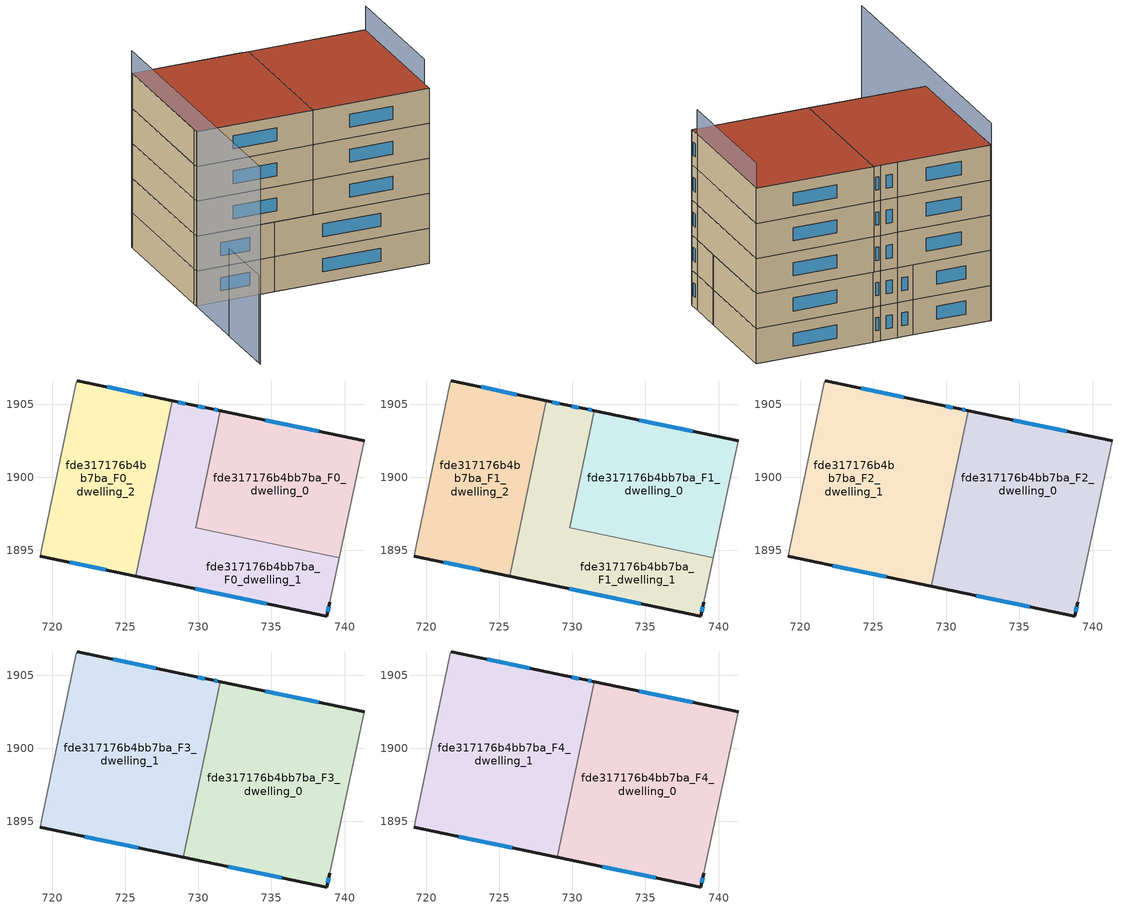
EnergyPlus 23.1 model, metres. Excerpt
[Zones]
fde317176b4bb7ba_F0_dwelling_0
 floor ground (EU_floor_Construction): 741.32,1902.49 739.62,1894.49 729.83,1896.55 731.51,1904.55 z0
 wall outside (EU_wall_Construction): 741.32,1902.49 731.51,1904.55 z0:3
 wall adiabatic (EU_wall_Construction): 739.62,1894.49 741.32,1902.49 z0:3
 wall to fde317176b4bb7ba_F0_dwelling_1 (EU_wall_Construction): 731.51,1904.55 729.83,1896.55 739.62,1894.49 z0:3
 window (EU_Window_Construction): 738.25,1903.14 734.58,1903.9 z0.94:2.06
fde317176b4bb7ba_F0_dwelling_1
 floor ground (EU_floor_Construction): 731.51,1904.55 729.83,1896.55 739.62,1894.49 738.97,1891.47 738.77,1890.49 725.71,1893.24 728.23,1905.22 729.52,1904.95 730.88,1904.68 z0
 wall outside (EU_wall_Construction): 731.51,1904.55 730.88,1904.68 729.52,1904.95 728.23,1905.22 / 725.71,1893.24 738.77,1890.49 738.97,1891.47 z0:3
 wall adiabatic (EU_wall_Construction): 738.97,1891.47 739.62,1894.49 z0:3
 wall to fde317176b4bb7ba_F0_dwelling_2 (EU_wall_Construction): 728.23,1905.22 725.71,1893.24 z0:3
 window (EU_Window_Construction): 731.31,1904.59 731.08,1904.64 / 738.83,1890.8 738.91,1891.16 / 729.8,1892.38 734.68,1891.35 / 729.11,1905.04 728.63,1905.14 / 730.46,1904.76 729.94,1904.87 z0.94:2.06
fde317176b4bb7ba_F0_dwelling_2
 floor ground (EU_floor_Construction): 728.23,1905.22 725.71,1893.24 719.18,1894.61 719.29,1895.13 721.66,1906.49 721.71,1906.48 721.74,1906.61 z0
 wall outside (EU_wall_Construction): 728.23,1905.22 721.74,1906.61 / 719.18,1894.61 725.71,1893.24 z0:3
 wall adiabatic (EU_wall_Construction): 721.74,1906.61 721.71,1906.48 721.66,1906.49 719.29,1895.13 719.18,1894.61 z0:3
 window (EU_Window_Construction): 726.2,1905.66 723.77,1906.17 / 721.23,1894.18 723.66,1893.67 z0.94:2.06
fde317176b4bb7ba_F1_dwelling_0
 floor to fde317176b4bb7ba_F0_dwelling_0 (EU_floor_Construction): 741.32,1902.49 739.62,1894.49 729.83,1896.55 731.51,1904.55 z3
 wall outside (EU_wall_Construction): 741.32,1902.49 731.51,1904.55 z3:6
 wall adiabatic (EU_wall_Construction): 739.62,1894.49 741.32,1902.49 z3:6
 wall to fde317176b4bb7ba_F1_dwelling_1 (EU_wall_Construction): 731.51,1904.55 729.83,1896.55 739.62,1894.49 z3:6
 window (EU_Window_Construction): 738.25,1903.14 734.58,1903.9 z3.94:5.06
fde317176b4bb7ba_F1_dwelling_1
 floor to fde317176b4bb7ba_F0_dwelling_1 (EU_floor_Construction): 731.51,1904.55 729.83,1896.55 739.62,1894.49 738.97,1891.47 738.77,1890.49 725.71,1893.24 728.23,1905.22 729.52,1904.95 730.88,1904.68 z3
 wall outside (EU_wall_Construction): 731.51,1904.55 730.88,1904.68 729.52,1904.95 728.23,1905.22 / 725.71,1893.24 738.77,1890.49 738.97,1891.47 z3:6
 wall adiabatic (EU_wall_Construction): 738.97,1891.47 739.62,1894.49 z3:6
 wall to fde317176b4bb7ba_F1_dwelling_2 (EU_wall_Construction): 728.23,1905.22 725.71,1893.24 z3:6
 window (EU_Window_Construction): 731.31,1904.59 731.08,1904.64 / 738.83,1890.8 738.91,1891.16 / 729.8,1892.38 734.68,1891.35 / 729.11,1905.04 728.63,1905.14 / 730.46,1904.76 729.94,1904.87 z3.94:5.06
fde317176b4bb7ba_F1_dwelling_2
 floor to fde317176b4bb7ba_F0_dwelling_2 (EU_floor_Construction): 728.23,1905.22 725.71,1893.24 719.18,1894.61 719.29,1895.13 721.66,1906.49 721.71,1906.48 721.74,1906.61 z3
 wall outside (EU_wall_Construction): 728.23,1905.22 721.74,1906.61 / 719.18,1894.61 725.71,1893.24 z3:6
 wall adiabatic (EU_wall_Construction): 721.74,1906.61 721.71,1906.48 721.66,1906.49 719.29,1895.13 719.18,1894.61 z3:6
 window (EU_Window_Construction): 726.2,1905.66 723.77,1906.17 / 721.23,1894.18 723.66,1893.67 z3.94:5.06
fde317176b4bb7ba_F2_dwelling_0
 floor to fde317176b4bb7ba_F1_dwelling_0 (EU_floor_Construction): 741.32,1902.49 739.62,1894.49 729.83,1896.55 731.51,1904.55 z6
 floor to fde317176b4bb7ba_F1_dwelling_1 (EU_floor_Construction): 731.5,1904.55 729.83,1896.55 739.62,1894.49 738.97,1891.47 738.77,1890.49 728.98,1892.55 z6
 wall outside (EU_wall_Construction): 728.98,1892.55 738.77,1890.49 738.97,1891.47 / 741.32,1902.49 731.5,1904.55 z6:9
 wall adiabatic (EU_wall_Construction): 738.97,1891.47 741.32,1902.49 z6:9
 wall to fde317176b4bb7ba_F2_dwelling_1 (EU_wall_Construction): 731.5,1904.55 728.98,1892.55 z6:9
 window (EU_Window_Construction): 732.05,1891.91 735.7,1891.14 / 738.24,1903.14 734.58,1903.9 / 738.83,1890.8 738.91,1891.16 z6.94:8.06
fde317176b4bb7ba_F2_dwelling_1
 floor to fde317176b4bb7ba_F1_dwelling_1 (EU_floor_Construction): 731.5,1904.55 728.98,1892.55 725.71,1893.24 728.23,1905.22 729.52,1904.95 730.88,1904.68 z6
 floor to fde317176b4bb7ba_F1_dwelling_2 (EU_floor_Construction): 728.23,1905.22 725.71,1893.24 719.18,1894.61 719.29,1895.13 721.66,1906.49 721.71,1906.48 721.74,1906.61 z6
 wall outside (EU_wall_Construction): 731.5,1904.55 730.88,1904.68 729.52,1904.95 721.74,1906.61 / 719.18,1894.61 728.98,1892.55 z6:9
 wall adiabatic (EU_wall_Construction): 721.74,1906.61 721.71,1906.48 721.66,1906.49 719.29,1895.13 719.18,1894.61 z6:9
 window (EU_Window_Construction): 727.08,1905.47 724.18,1906.09 / 730.46,1904.76 729.94,1904.87 / 731.31,1904.59 731.08,1904.64 / 722.25,1893.97 725.91,1893.2 z6.94:8.06
fde317176b4bb7ba_F3_dwelling_0
 floor to fde317176b4bb7ba_F2_dwelling_0 (EU_floor_Construction): 741.32,1902.49 738.97,1891.47 738.77,1890.49 728.98,1892.55 731.5,1904.55 z9
 wall outside (EU_wall_Construction): 728.98,1892.55 738.77,1890.49 738.97,1891.47 / 741.32,1902.49 731.5,1904.55 z9:12
 wall adiabatic (EU_wall_Construction): 738.97,1891.47 741.32,1902.49 z9:12
 wall to fde317176b4bb7ba_F3_dwelling_1 (EU_wall_Construction): 731.5,1904.55 728.98,1892.55 z9:12
 window (EU_Window_Construction): 732.05,1891.91 735.7,1891.14 / 738.24,1903.14 734.58,1903.9 / 738.83,1890.8 738.91,1891.16 z9.94:11.06
fde317176b4bb7ba_F3_dwelling_1
 floor to fde317176b4bb7ba_F2_dwelling_1 (EU_floor_Construction): 730.88,1904.68 731.5,1904.55 728.98,1892.55 719.18,1894.61 719.29,1895.13 721.66,1906.49 721.71,1906.48 721.74,1906.61 729.52,1904.95 z9
 wall outside (EU_wall_Construction): 731.5,1904.55 730.88,1904.68 729.52,1904.95 721.74,1906.61 / 719.18,1894.61 728.98,1892.55 z9:12
 wall adiabatic (EU_wall_Construction): 721.74,1906.61 721.71,1906.48 721.66,1906.49 719.29,1895.13 719.18,1894.61 z9:12
 window (EU_Window_Construction): 727.08,1905.47 724.18,1906.09 / 730.46,1904.76 729.94,1904.87 / 731.31,1904.59 731.08,1904.64 / 722.25,1893.97 725.91,1893.2 z9.94:11.06
fde317176b4bb7ba_F4_dwelling_0
 floor to fde317176b4bb7ba_F3_dwelling_0 (EU_floor_Construction): 741.32,1902.49 738.97,1891.47 738.77,1890.49 728.98,1892.55 731.5,1904.55 z12
 wall outside (EU_wall_Construction): 728.98,1892.55 738.77,1890.49 738.97,1891.47 / 741.32,1902.49 731.5,1904.55 z12:15
 wall adiabatic (EU_wall_Construction): 738.97,1891.47 741.32,1902.49 z12:15
 wall to fde317176b4bb7ba_F4_dwelling_1 (EU_wall_Construction): 731.5,1904.55 728.98,1892.55 z12:15
 window (EU_Window_Construction): 732.05,1891.91 735.7,1891.14 / 738.24,1903.14 734.58,1903.9 / 738.83,1890.8 738.91,1891.16 z12.94:14.06
 roof outside (EU_roof_Construction): 738.97,1891.47 741.32,1902.49 731.5,1904.55 728.98,1892.55 738.77,1890.49 z15
fde317176b4bb7ba_F4_dwelling_1
 floor to fde317176b4bb7ba_F3_dwelling_1 (EU_floor_Construction): 730.88,1904.68 731.5,1904.55 728.98,1892.55 719.18,1894.61 719.29,1895.13 721.66,1906.49 721.71,1906.48 721.74,1906.61 729.52,1904.95 z12
 wall outside (EU_wall_Construction): 731.5,1904.55 730.88,1904.68 729.52,1904.95 721.74,1906.61 / 719.18,1894.61 728.98,1892.55 z12:15
 wall adiabatic (EU_wall_Construction): 721.74,1906.61 721.71,1906.48 721.66,1906.49 719.29,1895.13 719.18,1894.61 z12:15
 window (EU_Window_Construction): 727.08,1905.47 724.18,1906.09 / 730.46,1904.76 729.94,1904.87 / 731.31,1904.59 731.08,1904.64 / 722.25,1893.97 725.91,1893.2 z12.94:14.06
 roof outside (EU_roof_Construction): 728.98,1892.55 731.5,1904.55 730.88,1904.68 729.52,1904.95 721.74,1906.61 721.71,1906.48 721.66,1906.49 719.29,1895.13 719.18,1894.61 z15
shading: 717.9,1888.52 716.75,1883.07 z0:7.5; 721.7,1906.69 716.71,1882.77 z0:16.9; 738.97,1891.47 741.27,1902.38 z0:17.1
[Building]
EU S2 Campaign: North Axis=0; Terrain=City; Solar Distribution=FullExterior
[Site:Location]
Vienna: Latitude=48; Longitude=16.5; Time Zone=1; Elevation=183
[SizingPeriod:WeatherFileDays]
AnnualSizingPeriod: Begin Month=1; Begin Day of Month=1; End Month=12; End Day of Month=31; Day of Week for Start Day=Monday; Use Weather File Daylight Saving Period=No; Use Weather File Rain and Snow Indicators=No
[MATERIAL]
EU_InternalMass_Material: Roughness=MediumRough; Thickness=0.1; Conductivity=1; Density=1800; Specific Heat=900; Thermal Absorptance=0.9; Solar Absorptance=0.7; Visible Absorptance=0.7
[MATERIAL:NOMASS] Roughness=MediumRough; Thermal Absorptance=0.9; Solar Absorptance=0.7; Visible Absorptance=0.7
Name | Thermal Resistance
EU_wall_NoMass | 0.914258
EU_roof_NoMass | 0.954009
EU_floor_NoMass | 1.09711
[WINDOWMATERIAL:SIMPLEGLAZINGSYSTEM]
EU_Window_SimpleGlazing: UFactor=2.09642; Solar Heat Gain Coefficient=0.65; Visible Transmittance=0.65
[CONSTRUCTION]
EU_wall_Construction: EU_wall_NoMass
EU_roof_Construction: EU_roof_NoMass
EU_floor_Construction: EU_floor_NoMass
EU_Window_Construction: EU_Window_SimpleGlazing
EU_InternalMass_Construction: EU_InternalMass_Material
[ZONE] Type=1; Multiplier=1; Ceiling Height=autocalculate; Floor Area=autocalculate; Part of Total Floor Area=Yes
Name | Volume
fde317176b4bb7ba_F0_dwelling_0 | 245.606
fde317176b4bb7ba_F1_dwelling_0 | 245.605
fde317176b4bb7ba_F2_dwelling_0 | 368.342
fde317176b4bb7ba_F3_dwelling_0; fde317176b4bb7ba_F4_dwelling_0 | 368.385
fde317176b4bb7ba_F0_dwelling_1 | 245.595
fde317176b4bb7ba_F1_dwelling_1 | 245.596
fde317176b4bb7ba_F2_dwelling_1 | 368.41
fde317176b4bb7ba_F3_dwelling_1; fde317176b4bb7ba_F4_dwelling_1 | 368.424
fde317176b4bb7ba_F0_dwelling_2; fde317176b4bb7ba_F1_dwelling_2 | 245.604
[INTERNALMASS] Construction=EU_InternalMass_Construction
Name | Zone or ZoneList | Surface Area
fde317176b4bb7ba_F0_dwelling_0_EU_InternalMass | fde317176b4bb7ba_F0_dwelling_0 | 81.8686
fde317176b4bb7ba_F0_dwelling_1_EU_InternalMass | fde317176b4bb7ba_F0_dwelling_1 | 81.8653
fde317176b4bb7ba_F0_dwelling_2_EU_InternalMass | fde317176b4bb7ba_F0_dwelling_2 | 81.8658
fde317176b4bb7ba_F1_dwelling_0_EU_InternalMass | fde317176b4bb7ba_F1_dwelling_0 | 81.8686
fde317176b4bb7ba_F1_dwelling_1_EU_InternalMass | fde317176b4bb7ba_F1_dwelling_1 | 81.8653
fde317176b4bb7ba_F1_dwelling_2_EU_InternalMass | fde317176b4bb7ba_F1_dwelling_2 | 81.8658
fde317176b4bb7ba_F2_dwelling_0_EU_InternalMass | fde317176b4bb7ba_F2_dwelling_0 | 122.795
fde317176b4bb7ba_F2_dwelling_1_EU_InternalMass | fde317176b4bb7ba_F2_dwelling_1 | 122.808
fde317176b4bb7ba_F3_dwelling_0_EU_InternalMass | fde317176b4bb7ba_F3_dwelling_0 | 122.795
fde317176b4bb7ba_F3_dwelling_1_EU_InternalMass | fde317176b4bb7ba_F3_dwelling_1 | 122.808
fde317176b4bb7ba_F4_dwelling_0_EU_InternalMass | fde317176b4bb7ba_F4_dwelling_0 | 122.795
fde317176b4bb7ba_F4_dwelling_1_EU_InternalMass | fde317176b4bb7ba_F4_dwelling_1 | 122.808
[OTHEREQUIPMENT] Fuel Type=Electricity; Design Level Calculation Method=Watts/Area; Power per Zone Floor Area=1; Fraction Latent=0; Fraction Radiant=0; Fraction Lost=0; Carbon Dioxide Generation Rate=0; EndUse Subcategory=EU_Step8_InternalGains
Name | Zone or ZoneList or Space or SpaceList | Schedule
EU_Step8_InternalGain_fde317176b4bb7ba_F0_dwelling_0_f000 | fde317176b4bb7ba_F0_dwelling_0 | EU_Step8_GainSchedule_fde317176b4bb7ba_F0_dwelling_0_f000
EU_Step8_InternalGain_fde317176b4bb7ba_F0_dwelling_1_f000 | fde317176b4bb7ba_F0_dwelling_1 | EU_Step8_GainSchedule_fde317176b4bb7ba_F0_dwelling_1_f000
EU_Step8_InternalGain_fde317176b4bb7ba_F0_dwelling_2_f000 | fde317176b4bb7ba_F0_dwelling_2 | EU_Step8_GainSchedule_fde317176b4bb7ba_F0_dwelling_2_f000
EU_Step8_InternalGain_fde317176b4bb7ba_F1_dwelling_0_f000 | fde317176b4bb7ba_F1_dwelling_0 | EU_Step8_GainSchedule_fde317176b4bb7ba_F1_dwelling_0_f000
EU_Step8_InternalGain_fde317176b4bb7ba_F1_dwelling_1_f000 | fde317176b4bb7ba_F1_dwelling_1 | EU_Step8_GainSchedule_fde317176b4bb7ba_F1_dwelling_1_f000
EU_Step8_InternalGain_fde317176b4bb7ba_F1_dwelling_2_f000 | fde317176b4bb7ba_F1_dwelling_2 | EU_Step8_GainSchedule_fde317176b4bb7ba_F1_dwelling_2_f000
EU_Step8_InternalGain_fde317176b4bb7ba_F2_dwelling_0_f000 | fde317176b4bb7ba_F2_dwelling_0 | EU_Step8_GainSchedule_fde317176b4bb7ba_F2_dwelling_0_f000
EU_Step8_InternalGain_fde317176b4bb7ba_F2_dwelling_1_f000 | fde317176b4bb7ba_F2_dwelling_1 | EU_Step8_GainSchedule_fde317176b4bb7ba_F2_dwelling_1_f000
EU_Step8_InternalGain_fde317176b4bb7ba_F3_dwelling_0_f000 | fde317176b4bb7ba_F3_dwelling_0 | EU_Step8_GainSchedule_fde317176b4bb7ba_F3_dwelling_0_f000
EU_Step8_InternalGain_fde317176b4bb7ba_F3_dwelling_1_f000 | fde317176b4bb7ba_F3_dwelling_1 | EU_Step8_GainSchedule_fde317176b4bb7ba_F3_dwelling_1_f000
EU_Step8_InternalGain_fde317176b4bb7ba_F4_dwelling_0_f000 | fde317176b4bb7ba_F4_dwelling_0 | EU_Step8_GainSchedule_fde317176b4bb7ba_F4_dwelling_0_f000
EU_Step8_InternalGain_fde317176b4bb7ba_F4_dwelling_1_f000 | fde317176b4bb7ba_F4_dwelling_1 | EU_Step8_GainSchedule_fde317176b4bb7ba_F4_dwelling_1_f000
[ZONEVENTILATION:DESIGNFLOWRATE] Schedule=EU_AlwaysOn; Design Flow Rate Calculation Method=AirChanges/Hour; Air Changes per Hour=0.546891; Ventilation Type=Natural; Fan Pressure Rise=0; Fan Total Efficiency=1; Constant Term Coefficient=1; Temperature Term Coefficient=0; Velocity Term Coefficient=0; Velocity Squared Term Coefficient=0; Minimum Indoor Temperature=-100; Maximum Indoor Temperature=100; Delta Temperature=-100; Minimum Outdoor Temperature=-100; Maximum Outdoor Temperature=100; Maximum Wind Speed=40
Name | Zone or ZoneList or Space or SpaceList
EU_ConstantAir_fde317176b4bb7ba_F0_dwelling_0 | fde317176b4bb7ba_F0_dwelling_0
EU_ConstantAir_fde317176b4bb7ba_F0_dwelling_1 | fde317176b4bb7ba_F0_dwelling_1
EU_ConstantAir_fde317176b4bb7ba_F0_dwelling_2 | fde317176b4bb7ba_F0_dwelling_2
EU_ConstantAir_fde317176b4bb7ba_F1_dwelling_0 | fde317176b4bb7ba_F1_dwelling_0
EU_ConstantAir_fde317176b4bb7ba_F1_dwelling_1 | fde317176b4bb7ba_F1_dwelling_1
EU_ConstantAir_fde317176b4bb7ba_F1_dwelling_2 | fde317176b4bb7ba_F1_dwelling_2
EU_ConstantAir_fde317176b4bb7ba_F2_dwelling_0 | fde317176b4bb7ba_F2_dwelling_0
EU_ConstantAir_fde317176b4bb7ba_F2_dwelling_1 | fde317176b4bb7ba_F2_dwelling_1
EU_ConstantAir_fde317176b4bb7ba_F3_dwelling_0 | fde317176b4bb7ba_F3_dwelling_0
EU_ConstantAir_fde317176b4bb7ba_F3_dwelling_1 | fde317176b4bb7ba_F3_dwelling_1
EU_ConstantAir_fde317176b4bb7ba_F4_dwelling_0 | fde317176b4bb7ba_F4_dwelling_0
EU_ConstantAir_fde317176b4bb7ba_F4_dwelling_1 | fde317176b4bb7ba_F4_dwelling_1
[HVACTEMPLATE:THERMOSTAT] Constant Heating Setpoint=20; Constant Cooling Setpoint=50
EU_HeatOnly_fde317176b4bb7ba_F0_dwelling_0; EU_HeatOnly_fde317176b4bb7ba_F0_dwelling_1; EU_HeatOnly_fde317176b4bb7ba_F0_dwelling_2; EU_HeatOnly_fde317176b4bb7ba_F1_dwelling_0; EU_HeatOnly_fde317176b4bb7ba_F1_dwelling_1; EU_HeatOnly_fde317176b4bb7ba_F1_dwelling_2; EU_HeatOnly_fde317176b4bb7ba_F2_dwelling_0; EU_HeatOnly_fde317176b4bb7ba_F2_dwelling_1; EU_HeatOnly_fde317176b4bb7ba_F3_dwelling_0; EU_HeatOnly_fde317176b4bb7ba_F3_dwelling_1; EU_HeatOnly_fde317176b4bb7ba_F4_dwelling_0; EU_HeatOnly_fde317176b4bb7ba_F4_dwelling_1
[HVACTEMPLATE:ZONE:IDEALLOADSAIRSYSTEM] System Availability Schedule=EU_AlwaysOn; Maximum Heating Supply Air Temperature=50; Minimum Cooling Supply Air Temperature=13; Maximum Heating Supply Air Humidity Ratio=0.0156; Minimum Cooling Supply Air Humidity Ratio=0.0077; Heating Limit=NoLimit; Cooling Limit=NoLimit; Heating Availability Schedule=EU_AlwaysOn; Cooling Availability Schedule=EU_CoolingOff; Dehumidification Control Type=ConstantSensibleHeatRatio; Cooling Sensible Heat Ratio=0.7; Dehumidification Setpoint=60; Humidification Control Type=None; Humidification Setpoint=30; Outdoor Air Method=None; Outdoor Air Flow Rate per Person=0.00944; Outdoor Air Flow Rate per Zone Floor Area=0; Outdoor Air Flow Rate per Zone=0; Demand Controlled Ventilation Type=None; Outdoor Air Economizer Type=NoEconomizer; Heat Recovery Type=None; Sensible Heat Recovery Effectiveness=0.7; Latent Heat Recovery Effectiveness=0.65
Name | Template Thermostat
fde317176b4bb7ba_F0_dwelling_0 | EU_HeatOnly_fde317176b4bb7ba_F0_dwelling_0
fde317176b4bb7ba_F0_dwelling_1 | EU_HeatOnly_fde317176b4bb7ba_F0_dwelling_1
fde317176b4bb7ba_F0_dwelling_2 | EU_HeatOnly_fde317176b4bb7ba_F0_dwelling_2
fde317176b4bb7ba_F1_dwelling_0 | EU_HeatOnly_fde317176b4bb7ba_F1_dwelling_0
fde317176b4bb7ba_F1_dwelling_1 | EU_HeatOnly_fde317176b4bb7ba_F1_dwelling_1
fde317176b4bb7ba_F1_dwelling_2 | EU_HeatOnly_fde317176b4bb7ba_F1_dwelling_2
fde317176b4bb7ba_F2_dwelling_0 | EU_HeatOnly_fde317176b4bb7ba_F2_dwelling_0
fde317176b4bb7ba_F2_dwelling_1 | EU_HeatOnly_fde317176b4bb7ba_F2_dwelling_1
fde317176b4bb7ba_F3_dwelling_0 | EU_HeatOnly_fde317176b4bb7ba_F3_dwelling_0
fde317176b4bb7ba_F3_dwelling_1 | EU_HeatOnly_fde317176b4bb7ba_F3_dwelling_1
fde317176b4bb7ba_F4_dwelling_0 | EU_HeatOnly_fde317176b4bb7ba_F4_dwelling_0
fde317176b4bb7ba_F4_dwelling_1 | EU_HeatOnly_fde317176b4bb7ba_F4_dwelling_1
[SIZING:ZONE] Zone Cooling Design Supply Air Temperature Input Method=SupplyAirTemperature; Zone Cooling Design Supply Air Temperature=13; Zone Heating Design Supply Air Temperature Input Method=SupplyAirTemperature; Zone Heating Design Supply Air Temperature=50; Zone Cooling Design Supply Air Humidity Ratio=0.008; Zone Heating Design Supply Air Humidity Ratio=0.008; Cooling Design Air Flow Method=DesignDay; Cooling Design Air Flow Rate=0; Cooling Minimum Air Flow per Zone Floor Area=0.000762; Cooling Minimum Air Flow=0; Cooling Minimum Air Flow Fraction=0.2; Heating Design Air Flow Method=DesignDay; Heating Design Air Flow Rate=0; Heating Maximum Air Flow per Zone Floor Area=0.002032; Heating Maximum Air Flow=0.141576; Heating Maximum Air Flow Fraction=0.3; Account for Dedicated Outdoor Air System=No; Dedicated Outdoor Air System Control Strategy=NeutralSupplyAir; Dedicated Outdoor Air Low Setpoint Temperature for Design=autosize; Dedicated Outdoor Air High Setpoint Temperature for Design=autosize; Zone Load Sizing Method=Sensible Load Only No Latent Load; Zone Latent Cooling Design Supply Air Humidity Ratio Input Method=HumidityRatioDifference; Zone Cooling Design Supply Air Humidity Ratio Difference=0.005; Zone Latent Heating Design Supply Air Humidity Ratio Input Method=HumidityRatioDifference; Zone Humidification Design Supply Air Humidity Ratio Difference=0.005
fde317176b4bb7ba_F0_dwelling_0; fde317176b4bb7ba_F0_dwelling_1; fde317176b4bb7ba_F0_dwelling_2; fde317176b4bb7ba_F1_dwelling_0; fde317176b4bb7ba_F1_dwelling_1; fde317176b4bb7ba_F1_dwelling_2; fde317176b4bb7ba_F2_dwelling_0; fde317176b4bb7ba_F2_dwelling_1; fde317176b4bb7ba_F3_dwelling_0; fde317176b4bb7ba_F3_dwelling_1; fde317176b4bb7ba_F4_dwelling_0; fde317176b4bb7ba_F4_dwelling_1
[SCHEDULE:CONSTANT]
Name | Hourly Value
EU_AlwaysOn | 1
EU_CoolingOff | 0
[SCHEDULE:FILE] Column Number=1; Rows to Skip at Top=0; Number of Hours of Data=8760; Column Separator=Comma; Interpolate to Timestep=No; Minutes per Item=60; Adjust Schedule for Daylight Savings=Yes
Name | File
EU_Step8_GainSchedule_fde317176b4bb7ba_F0_dwelling_0_f000 | ../../schedules/fde317176b4bb7ba/fde317176b4bb7ba_F0_dwelling_0_f000_gain.csv
EU_Step8_GainSchedule_fde317176b4bb7ba_F0_dwelling_1_f000 | ../../schedules/fde317176b4bb7ba/fde317176b4bb7ba_F0_dwelling_1_f000_gain.csv
EU_Step8_GainSchedule_fde317176b4bb7ba_F0_dwelling_2_f000 | ../../schedules/fde317176b4bb7ba/fde317176b4bb7ba_F0_dwelling_2_f000_gain.csv
EU_Step8_GainSchedule_fde317176b4bb7ba_F1_dwelling_0_f000 | ../../schedules/fde317176b4bb7ba/fde317176b4bb7ba_F1_dwelling_0_f000_gain.csv
EU_Step8_GainSchedule_fde317176b4bb7ba_F1_dwelling_1_f000 | ../../schedules/fde317176b4bb7ba/fde317176b4bb7ba_F1_dwelling_1_f000_gain.csv
EU_Step8_GainSchedule_fde317176b4bb7ba_F1_dwelling_2_f000 | ../../schedules/fde317176b4bb7ba/fde317176b4bb7ba_F1_dwelling_2_f000_gain.csv
EU_Step8_GainSchedule_fde317176b4bb7ba_F2_dwelling_0_f000 | ../../schedules/fde317176b4bb7ba/fde317176b4bb7ba_F2_dwelling_0_f000_gain.csv
EU_Step8_GainSchedule_fde317176b4bb7ba_F2_dwelling_1_f000 | ../../schedules/fde317176b4bb7ba/fde317176b4bb7ba_F2_dwelling_1_f000_gain.csv
EU_Step8_GainSchedule_fde317176b4bb7ba_F3_dwelling_0_f000 | ../../schedules/fde317176b4bb7ba/fde317176b4bb7ba_F3_dwelling_0_f000_gain.csv
EU_Step8_GainSchedule_fde317176b4bb7ba_F3_dwelling_1_f000 | ../../schedules/fde317176b4bb7ba/fde317176b4bb7ba_F3_dwelling_1_f000_gain.csv
EU_Step8_GainSchedule_fde317176b4bb7ba_F4_dwelling_0_f000 | ../../schedules/fde317176b4bb7ba/fde317176b4bb7ba_F4_dwelling_0_f000_gain.csv
EU_Step8_GainSchedule_fde317176b4bb7ba_F4_dwelling_1_f000 | ../../schedules/fde317176b4bb7ba/fde317176b4bb7ba_F4_dwelling_1_f000_gain.csv
